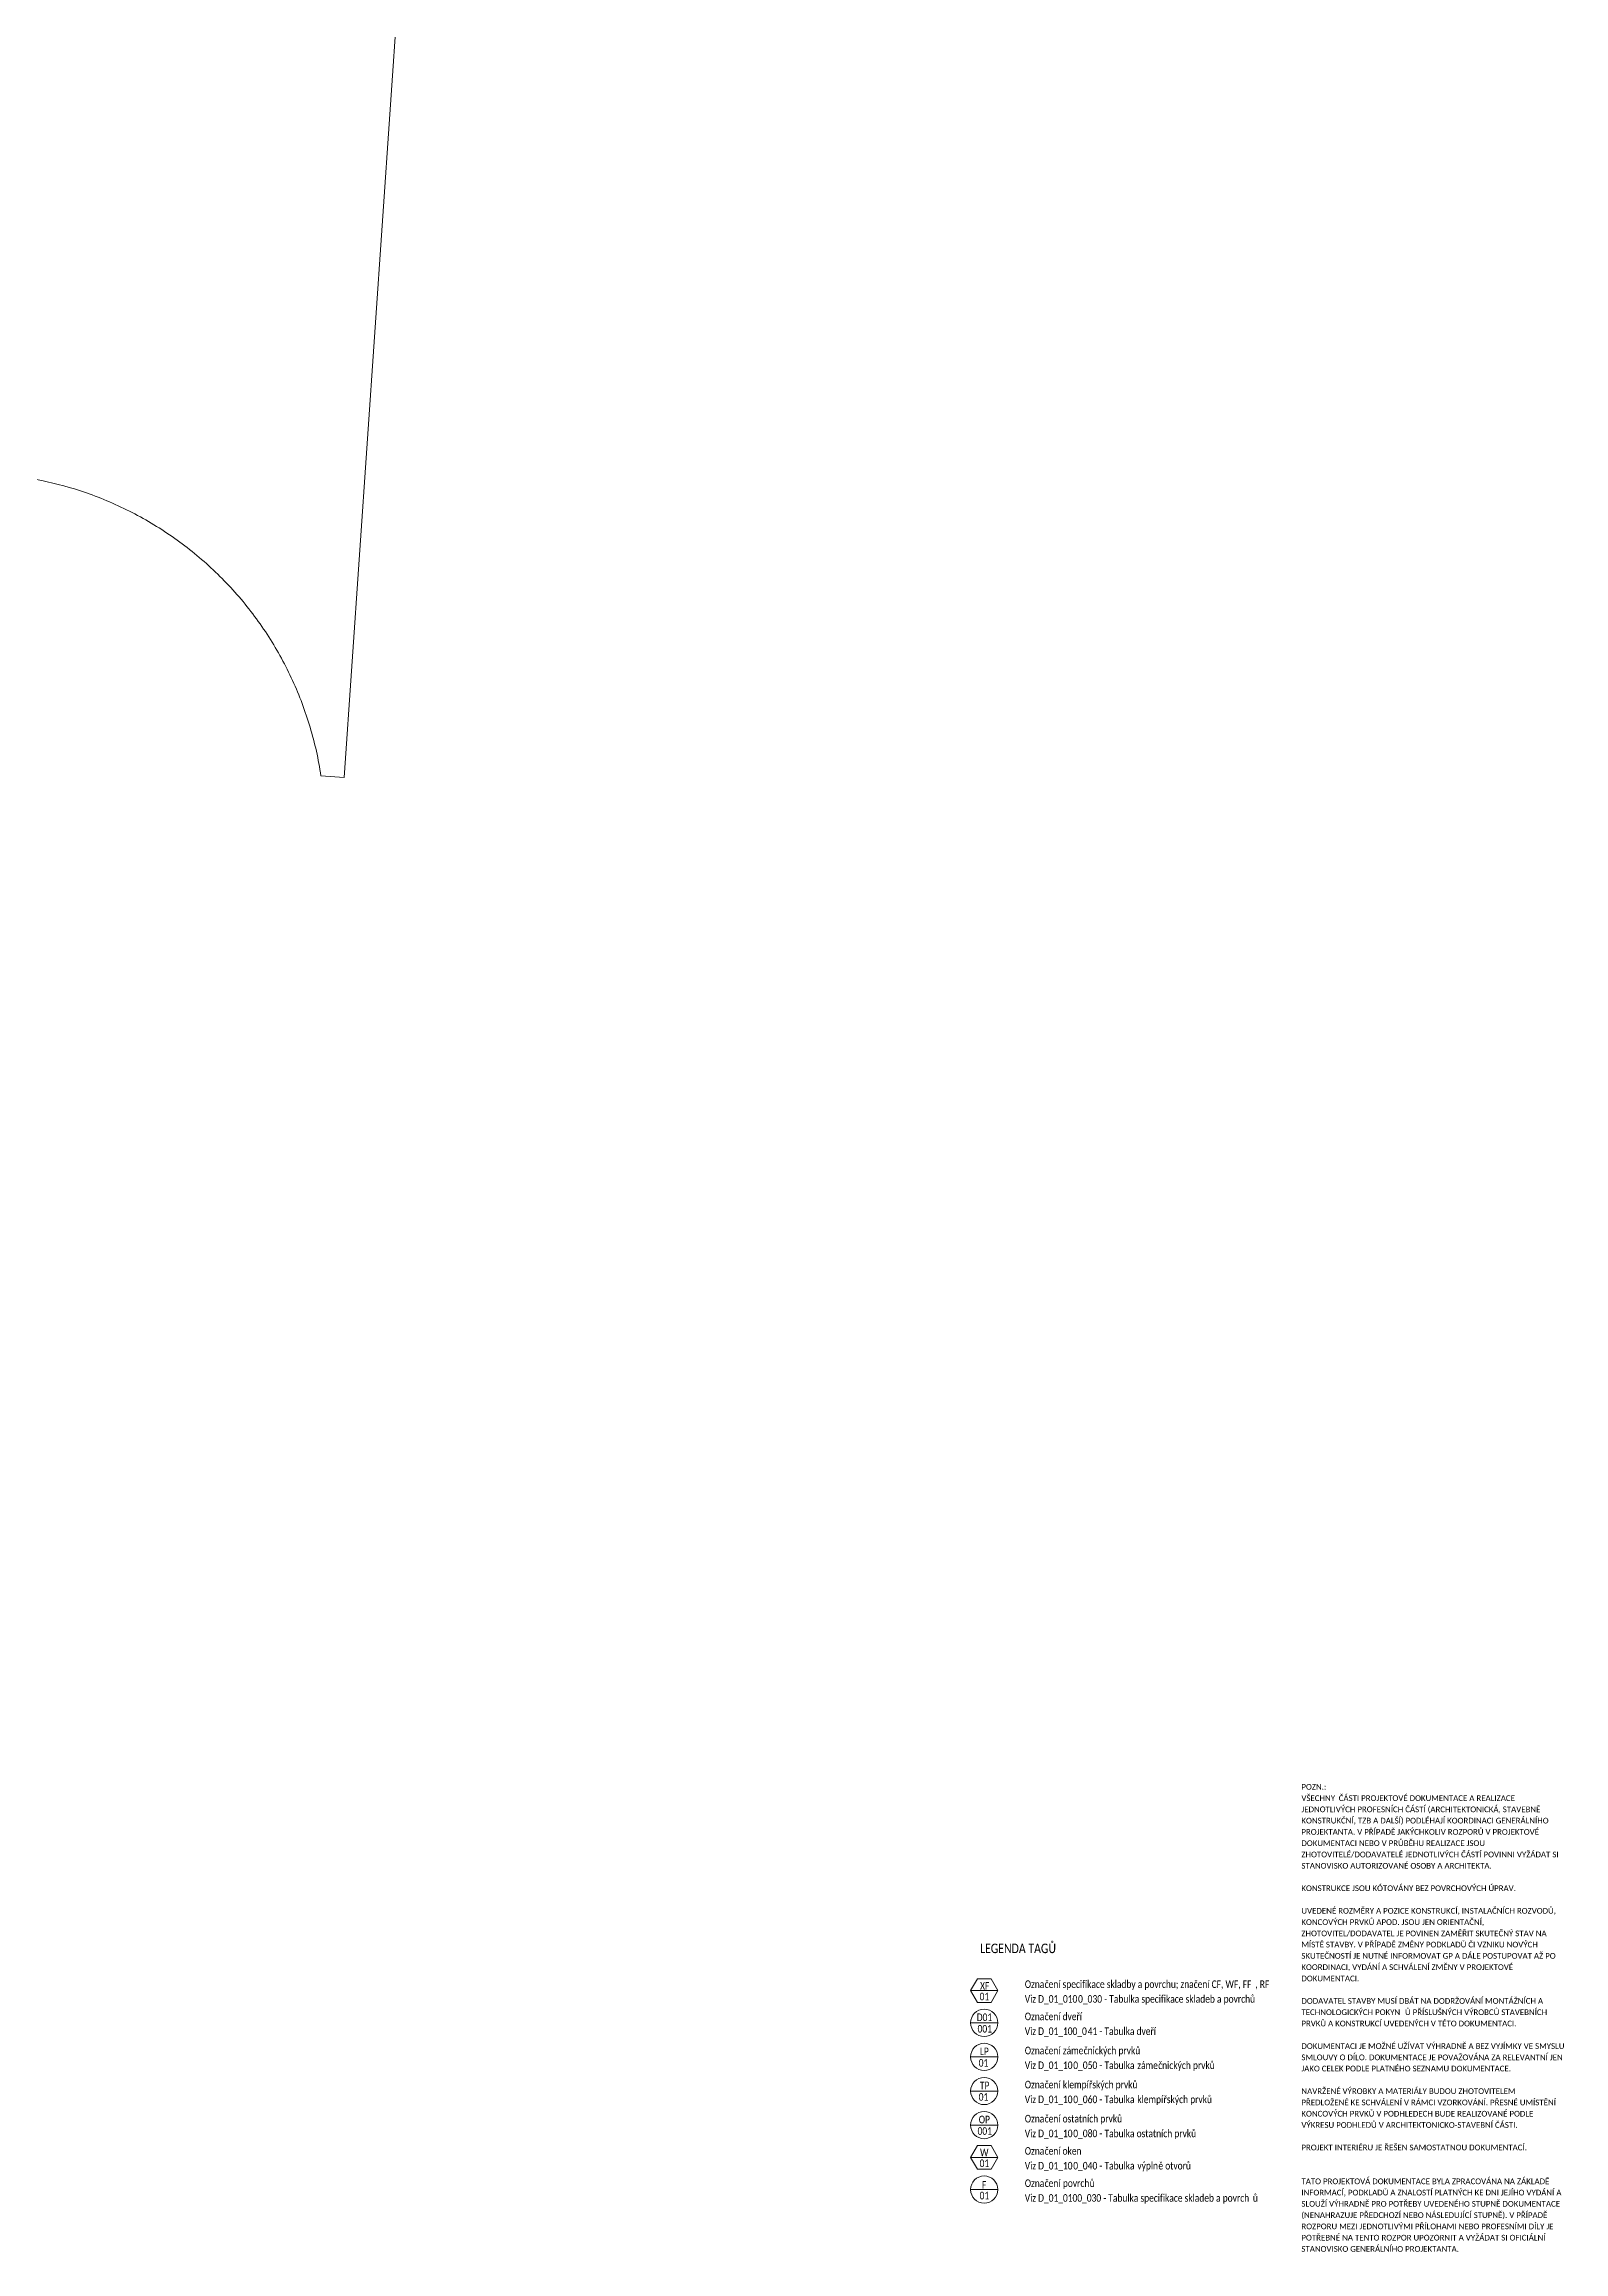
# Model space of a CAD drawing. Header units: millimetres. Extents: x -9129 to 220959, y -4760 to 72638.
# Drawn here: x 200883 to 220959, y -1655 to 27498 of the extents above; entities that cross this region are included whole.
import ezdxf

# ---------------------------------------------------------------- set-up
doc = ezdxf.new("R2010")
doc.units = ezdxf.units.MM
for name, color, linetype, lineweight in [('A-DETL-____-THIN', 9, 'Continuous', 9), ('A-FLOR-LEVL-OTLN', 9, 'Continuous', 9), ('G-____-____-TEXT', 9, 'Continuous', 5)]:
    doc.layers.add(name, color=color, linetype=linetype, lineweight=lineweight)
doc.styles.add('Calibri_1', font='calibri.ttf', dxfattribs={"width": 0.8, "height": 100})
doc.styles.add('Calibri_2', font='calibri.ttf', dxfattribs={"width": 0.8, "height": 125})
doc.styles.add('Calibri_3', font='calibri.ttf', dxfattribs={"height": 75})

msp = doc.modelspace()

# ---------------------------------------------------------------- linework, layer by layer
at = {"layer": 'A-DETL-____-THIN'}
for p, q in [((213212, 1951), (213122, 1795)), ((213482, 1795), (213122, 1795)), ((213212, 1639), (213122, 1795)), ((213212, 1951), (213392, 1951)), ((213392, 1951), (213482, 1795)), ((213392, 1639), (213482, 1795)), ((213212, 1639), (213392, 1639)), ((213482, 1369), (213122, 1369)), ((213482, 919), (213122, 919)), ((213482, 469), (213122, 469)), ((213482, 19), (213122, 19)), ((213212, -251), (213122, -407)), ((213212, -251), (213392, -251)), ((213392, -251), (213482, -407)), ((213482, -407), (213122, -407)), ((213212, -563), (213122, -407)), ((213212, -563), (213392, -563)), ((213392, -563), (213482, -407)), ((213482, -833), (213122, -833))]:
    msp.add_line(p, q, dxfattribs=at)
for centre in [(213302, 1369), (213302, 919), (213302, 469), (213302, 19), (213302, -833)]:
    msp.add_circle(centre, 180, dxfattribs=at)
at = {"layer": 'A-FLOR-LEVL-OTLN'}
for p, q in [((204845, 17816), (205784, 31395)), ((204540, 17837), (204845, 17816))]:
    msp.add_line(p, q, dxfattribs=at)
for points in [[(200112, 21835), (200310, 21822), (200706, 21773), (201094, 21681), (201285, 21624)], [(201285, 21624), (201494, 21559), (201904, 21400), (202480, 21077), (203005, 20678), (203469, 20209), (203863, 19680), (204179, 19101), (204411, 18483), (204507, 18054), (204540, 17837)]]:
    msp.add_open_spline(points, degree=3, dxfattribs=at)

# ---------------------------------------------------------------- texts
at = {"layer": 'G-____-____-TEXT', "color": 7, "lineweight": 9, "attachment_point": 1}
for s, insert, char_height, width, style in [('VŠECHNY ', (217492, 4374), 75, 597.26, 'Calibri_3'), ('POZN.: ', (217492, 4523), 75, 448.94, 'Calibri_3'), ('ČÁSTI PROJEKTOVÉ DOKUMENTACE A REALIZACE ', (217985, 4374), 75, 2978.27, 'Calibri_3'), ('JEDNOTLIVÝCH PROFESNÍCH ČÁSTÍ (ARCHITEKTONICKÁ, STAVEBNĚ ', (217492, 4226), 75, 4028.48, 'Calibri_3'), ('KONSTRUKČNÍ, TZB A DALŠÍ) PODLÉHAJÍ KOORDINACI GENERÁLNÍHO ', (217492, 4077), 75, 4164.77, 'Calibri_3'), ('PROJEKTANTA. V\xa0PŘÍPADĚ JAKÝCHKOLIV ROZPORŮ V\xa0PROJEKTOVÉ ', (217492, 3928), 75, 4004.43, 'Calibri_3'), ('DOKUMENTACI NEBO V\xa0PRŮBĚHU REALIZACE JSOU ', (217492, 3779), 75, 3106.54, 'Calibri_3'), ('ZHOTOVITELÉ/DODAVATELÉ JEDNOTLIVÝCH ČÁSTÍ POVINNI VYŽÁDAT SI ', (217492, 3630), 75, 4337.13, 'Calibri_3'), ('STANOVISKO AUTORIZOVANÉ OSOBY A ARCHITEKTA.', (217492, 3481), 75, 3178.69, 'Calibri_3'), ('KONSTRUKCE JSOU KÓTOVÁNY BEZ POVRCHOVÝCH ÚPRAV. ', (217492, 3184), 75, 3627.64, 'Calibri_3'), ('KONCOVÝCH PRVKŮ APOD. JSOU JEN ORIENTAČNÍ, ', (217492, 2737), 75, 3094.51, 'Calibri_3'), ('UVEDENÉ ROZMĚRY A POZICE KONSTRUKCÍ, INSTALAČNÍCH ROZVODŮ, ', (217492, 2886), 75, 4293.04, 'Calibri_3'), ('LEGENDA TAG', (213247, 2415), 125, 1093.5, 'Calibri_2'), ('Ů', (214150, 2415), 125, 121.86, 'Calibri_2'), ('ZHOTOVITEL/DODAVATEL JE POVINEN ZAMĚŘIT SKUTEČNÝ STAV NA ', (217492, 2588), 75, 4132.7, 'Calibri_3'), ('MÍSTĚ STAVBY. V PŘÍPADĚ ZMĚNY PODKLADŮ ČI VZNIKU NOVÝCH ', (217492, 2440), 75, 3980.38, 'Calibri_3'), ('SKUTEČNOSTÍ JE NUTNÉ INFORMOVAT GP A DÁLE POSTUPOVAT AŽ PO ', (217492, 2291), 75, 4285.02, 'Calibri_3'), ('KOORDINACI, VYDÁNÍ A SCHVÁLENÍ ZMĚNY V PROJEKTOVÉ ', (217492, 2142), 75, 3571.52, 'Calibri_3'), ('01', (213241, 1767), 100, 153.92, 'Calibri_1'), ('XF', (213247, 1908), 100, 150.72, 'Calibri_1'), ('Ozna', (213838, 1930), 100, 317.47, 'Calibri_1'), ('čení specifikace skladby a povrchu; značení CF, WF, FF', (214100, 1930), 100, 3373.5, 'Calibri_1'), (', RF', (216883, 1930), 100, 227.68, 'Calibri_1'), ('DOKUMENTACI.', (217492, 1993), 75, 970.04, 'Calibri_3'), ('D01', (213204, 1493), 100, 250.13, 'Calibri_1'), ('Viz D_01_010', (213838, 1735), 100, 853, 'Calibri_1'), ('Ozna', (213838, 1504), 100, 317.47, 'Calibri_1'), ('čení dveří', (214100, 1504), 100, 609.28, 'Calibri_1'), ('0', (214542, 1735), 100, 76.96, 'Calibri_1'), ('_0', (214605, 1735), 100, 153.92, 'Calibri_1'), ('30', (214732, 1735), 100, 153.92, 'Calibri_1'), (' - Tabulka specifikace skladeb a povrchů', (214859, 1735), 100, 2494.85, 'Calibri_1'), ('TECHNOLOGICKÝCH POKYN', (217492, 1547), 75, 1659.49, 'Calibri_3'), ('DODAVATEL STAVBY MUSÍ DBÁT NA DODRŽOVÁNÍ MONTÁŽNÍCH A ', (217492, 1696), 75, 4072.57, 'Calibri_3'), ('Ů PŘÍSLUŠNÝCH VÝROBCŮ STAVEBNÍCH ', (218861, 1547), 75, 2413.08, 'Calibri_3'), ('001', (213214, 1341), 100, 230.89, 'Calibri_1'), ('Viz D_01_100_0', (213838, 1309), 100, 1006.92, 'Calibri_1'), ('4', (214669, 1309), 100, 76.96, 'Calibri_1'), ('1 - Tabulka dveří', (214732, 1309), 100, 1035.78, 'Calibri_1'), ('PRVKŮ A KONSTRUKCÍ UVEDENÝCH V TÉTO DOKUMENTACI.', (217492, 1398), 75, 3599.58, 'Calibri_3'), ('01', (213229, 891), 100, 153.92, 'Calibri_1'), ('LP', (213245, 1043), 100, 144.3, 'Calibri_1'), ('Ozna', (213838, 1054), 100, 317.47, 'Calibri_1'), ('čení ', (214100, 1054), 100, 291.81, 'Calibri_1'), ('záme', (214341, 1054), 100, 333.5, 'Calibri_1'), ('čnických prvků', (214616, 1054), 100, 920.34, 'Calibri_1'), ('SMLOUVY O DÍLO. DOKUMENTACE JE POVAŽOVÁNA ZA RELEVANTNÍ JEN ', (217492, 951), 75, 4401.26, 'Calibri_3'), ('DOKUMENTACI JE MOŽNÉ UŽÍVAT VÝHRADNĚ A BEZ VYJÍMKY VE SMYSLU ', (217492, 1100), 75, 4401.26, 'Calibri_3'), ('TP', (213245, 593), 100, 153.92, 'Calibri_1'), ('Viz D_01_10', (213838, 859), 100, 776.03, 'Calibri_1'), ('Ozna', (213838, 604), 100, 317.47, 'Calibri_1'), ('čení ', (214100, 604), 100, 291.81, 'Calibri_1'), ('klempí', (214341, 604), 100, 420.08, 'Calibri_1'), ('0', (214478, 859), 100, 76.96, 'Calibri_1'), ('_0', (214542, 859), 100, 153.92, 'Calibri_1'), ('50', (214669, 859), 100, 153.92, 'Calibri_1'), ('řských prvků', (214687, 604), 100, 792.07, 'Calibri_1'), (' - Tabulka ', (214796, 859), 100, 641.35, 'Calibri_1'), ('záme', (215325, 859), 100, 333.5, 'Calibri_1'), ('čnických prvků', (215600, 859), 100, 920.34, 'Calibri_1'), ('JAKO CELEK PODLE PLATNÉHO SEZNAMU DOKUMENTACE.', (217492, 803), 75, 3515.4, 'Calibri_3'), ('01', (213229, 441), 100, 153.92, 'Calibri_1'), ('Viz D_01_10', (213838, 409), 100, 776.03, 'Calibri_1'), ('0', (214478, 409), 100, 76.96, 'Calibri_1'), ('_0', (214542, 409), 100, 153.92, 'Calibri_1'), ('60', (214669, 409), 100, 153.92, 'Calibri_1'), (' - Tabulka ', (214796, 409), 100, 641.35, 'Calibri_1'), ('klempí', (215325, 409), 100, 420.08, 'Calibri_1'), ('řských prvků', (215671, 409), 100, 792.07, 'Calibri_1'), ('PŘEDLOŽENÉ KE SCHVÁLENÍ V RÁMCI VZORKOVÁNÍ. PŘESNÉ UMÍSTĚNÍ ', (217492, 356), 75, 4285.02, 'Calibri_3'), ('NAVRŽENÉ VÝROBKY A MATERIÁLY BUDOU ZHOTOVITELEM ', (217492, 505), 75, 3615.61, 'Calibri_3'), ('OP', (213230, 143), 100, 182.78, 'Calibri_1'), ('Ozna', (213838, 154), 100, 317.47, 'Calibri_1'), ('čení ostatních prvků', (214100, 154), 100, 1260.25, 'Calibri_1'), ('VÝKRESU PODHLEDŮ V ARCHITEKTONICKO-STAVEBNÍ ČÁSTI. ', (217492, 58), 75, 3647.68, 'Calibri_3'), ('KONCOVÝCH PRVKŮ V PODHLEDECH BUDE REALIZOVANÉ PODLE ', (217492, 207), 75, 3924.26, 'Calibri_3'), ('001', (213214, -9), 100, 230.89, 'Calibri_1'), ('Viz D_01_10', (213838, -41), 100, 776.03, 'Calibri_1'), ('Ozna', (213838, -272), 100, 317.47, 'Calibri_1'), ('čení oken', (214100, -272), 100, 599.66, 'Calibri_1'), ('0', (214478, -41), 100, 76.96, 'Calibri_1'), ('_0', (214542, -41), 100, 153.92, 'Calibri_1'), ('80', (214669, -41), 100, 153.92, 'Calibri_1'), (' - Tabulka ostatních prvků', (214796, -41), 100, 1609.79, 'Calibri_1'), ('PROJEKT INTERIÉRU JE ŘEŠEN SAMOSTATNOU DOKUMENTACÍ.', (217492, -239), 75, 3775.95, 'Calibri_3'), ('01', (213241, -435), 100, 153.92, 'Calibri_1'), ('W', (213247, -294), 100, 137.89, 'Calibri_1'), ('Viz D_01_10', (213838, -467), 100, 776.03, 'Calibri_1'), ('0', (214478, -467), 100, 76.96, 'Calibri_1'), ('_0', (214542, -467), 100, 153.92, 'Calibri_1'), ('40', (214669, -467), 100, 153.92, 'Calibri_1'), (' - Tabulka ', (214796, -467), 100, 641.35, 'Calibri_1'), ('výpln', (215325, -467), 100, 336.71, 'Calibri_1'), ('ě otvorů', (215603, -467), 100, 529.11, 'Calibri_1'), ('01', (213241, -861), 100, 153.92, 'Calibri_1'), ('F', (213272, -720), 100, 70.55, 'Calibri_1'), ('Ozna', (213838, -698), 100, 317.47, 'Calibri_1'), ('čení ', (214100, -698), 100, 291.81, 'Calibri_1'), ('povrch', (214341, -698), 100, 429.7, 'Calibri_1'), ('ů', (214695, -698), 100, 80.17, 'Calibri_1'), ('TATO PROJEKTOVÁ DOKUMENTACE BYLA ZPRACOVÁNA NA ZÁKLADĚ ', (217492, -686), 75, 4176.79, 'Calibri_3'), ('INFORMACÍ, PODKLADŮ A ZNALOSTÍ PLATNÝCH KE DNI JEJÍHO VYDÁNÍ A ', (217492, -835), 75, 4377.21, 'Calibri_3'), ('Viz D_01_0100_030 - Tabulka specifikace skladeb a povrch', (213838, -893), 100, 3652.49, 'Calibri_1'), ('ů', (216851, -893), 100, 80.17, 'Calibri_1'), ('SLOUŽÍ VÝHRADNĚ PRO POTŘEBY UVEDENÉHO STUPNĚ DOKUMENTACE ', (217492, -983), 75, 4369.2, 'Calibri_3'), ('(NENAHRAZUJE PŘEDCHOZÍ NEBO NÁSLEDUJÍCÍ STUPNĚ). V PŘÍPADĚ ', (217492, -1132), 75, 4140.72, 'Calibri_3'), ('ROZPORU MEZI JEDNOTLIVÝMI PŘÍLOHAMI NEBO PROFESNÍMI DÍLY JE ', (217492, -1281), 75, 4256.96, 'Calibri_3'), ('POTŘEBNÉ NA TENTO ROZPOR UPOZORNIT A VYŽÁDAT SI OFICIÁLNÍ ', (217492, -1430), 75, 4108.65, 'Calibri_3'), ('STANOVISKO GENERÁLNÍHO PROJEKTANTA.', (217492, -1579), 75, 2633.54, 'Calibri_3')]:
    msp.add_mtext(s, dxfattribs=dict(at, insert=insert, char_height=char_height, width=width, style=style))

doc.saveas('drawing.dxf')
